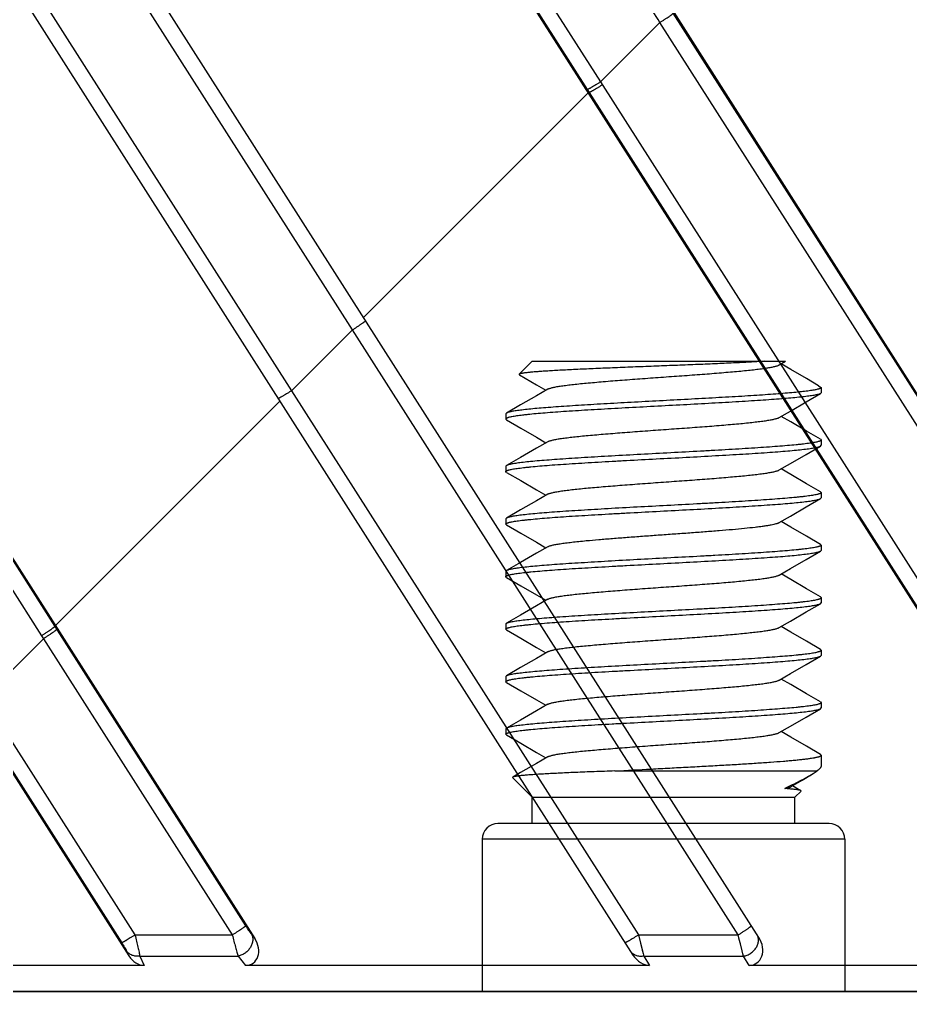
# Model space of a CAD drawing. Header units: millimetres. Extents: x 1409 to 26878, y 589 to 5187.
# Drawn here: x 15446.2 to 15463.16, y 3262.6 to 3281.11 of the extents above; entities that cross this region are included whole.
import ezdxf

# ---------------------------------------------------------------- set-up
doc = ezdxf.new("R2010")
doc.units = ezdxf.units.MM
doc.layers.add('02___PRT_ALL_AXES', color=7, linetype='Continuous')

# ---------------------------------------------------------------- blocks, each defined once
blk = doc.blocks.new('1111')
at = {"color": 7, "linetype": 'Continuous'}
for p, q in [((16053.781, 7063.634), (16053.535, 7063.387)), ((16053.781, 7063.634), (16058.604, 7063.634)), ((16058.485, 7063.564), (16058.604, 7063.634)), ((16058.701, 7063.478), (16058.518, 7063.584)), ((16059.001, 7063.303), (16058.701, 7063.478)), ((16053.538, 7063.377), (16053.866, 7063.187)), ((16059.233, 7063.169), (16059.001, 7063.303)), ((16054.077, 7063.103), (16053.861, 7062.978)), ((16053.866, 7063.187), (16054.044, 7063.084)), ((16059.233, 7063.169), (16059.281, 7063.134)), ((16053.861, 7062.978), (16053.561, 7062.803)), ((16058.996, 7062.861), (16059.268, 7063.019)), ((16059.281, 7063.034), (16059.268, 7063.019)), ((16053.561, 7062.803), (16053.294, 7062.648)), ((16058.485, 7062.564), (16058.696, 7062.687)), ((16058.696, 7062.687), (16058.996, 7062.861)), ((16053.294, 7062.648), (16053.281, 7062.634)), ((16053.281, 7062.634), (16053.281, 7062.534)), ((16053.294, 7062.519), (16053.281, 7062.534)), ((16053.294, 7062.519), (16053.566, 7062.361)), ((16058.701, 7062.478), (16058.518, 7062.584)), ((16053.566, 7062.361), (16053.866, 7062.187)), ((16059.001, 7062.303), (16058.701, 7062.478)), ((16053.866, 7062.187), (16054.044, 7062.084)), ((16059.268, 7062.148), (16059.001, 7062.303)), ((16059.268, 7062.148), (16059.281, 7062.134)), ((16059.281, 7062.134), (16059.281, 7062.034)), ((16053.861, 7061.978), (16053.561, 7061.803)), ((16054.077, 7062.103), (16053.861, 7061.978)), ((16058.996, 7061.861), (16059.268, 7062.019)), ((16059.268, 7062.019), (16059.281, 7062.034)), ((16053.561, 7061.803), (16053.294, 7061.648)), ((16058.696, 7061.687), (16058.996, 7061.861)), ((16053.294, 7061.648), (16053.281, 7061.634)), ((16053.281, 7061.634), (16053.281, 7061.534)), ((16058.485, 7061.564), (16058.696, 7061.687)), ((16058.701, 7061.478), (16058.518, 7061.584)), ((16053.294, 7061.519), (16053.281, 7061.534)), ((16053.294, 7061.519), (16053.566, 7061.361)), ((16059.001, 7061.303), (16058.701, 7061.478)), ((16053.566, 7061.361), (16053.866, 7061.187)), ((16059.268, 7061.148), (16059.001, 7061.303)), ((16054.077, 7061.103), (16053.861, 7060.978)), ((16053.866, 7061.187), (16054.044, 7061.084)), ((16058.996, 7060.861), (16059.268, 7061.019)), ((16059.268, 7061.148), (16059.281, 7061.134)), ((16059.268, 7061.019), (16059.281, 7061.034)), ((16059.281, 7061.134), (16059.281, 7061.034)), ((16053.861, 7060.978), (16053.561, 7060.803)), ((16058.696, 7060.687), (16058.996, 7060.861)), ((16053.294, 7060.648), (16053.281, 7060.634)), ((16053.561, 7060.803), (16053.294, 7060.648)), ((16058.485, 7060.564), (16058.696, 7060.687)), ((16053.281, 7060.634), (16053.281, 7060.534)), ((16053.294, 7060.519), (16053.281, 7060.534)), ((16053.294, 7060.519), (16053.566, 7060.361)), ((16058.701, 7060.478), (16058.518, 7060.584)), ((16059.001, 7060.303), (16058.701, 7060.478)), ((16053.566, 7060.361), (16053.866, 7060.187)), ((16059.268, 7060.148), (16059.001, 7060.303)), ((16054.077, 7060.103), (16053.861, 7059.978)), ((16053.866, 7060.187), (16054.044, 7060.084)), ((16059.268, 7060.148), (16059.281, 7060.134)), ((16059.281, 7060.134), (16059.281, 7060.034)), ((16053.861, 7059.978), (16053.561, 7059.803)), ((16058.996, 7059.861), (16059.268, 7060.019)), ((16059.268, 7060.019), (16059.281, 7060.034)), ((16053.561, 7059.803), (16053.294, 7059.648)), ((16058.696, 7059.687), (16058.996, 7059.861)), ((16053.294, 7059.648), (16053.281, 7059.634)), ((16053.281, 7059.634), (16053.281, 7059.534)), ((16053.294, 7059.519), (16053.281, 7059.534)), ((16058.485, 7059.564), (16058.696, 7059.687)), ((16058.701, 7059.478), (16058.518, 7059.584)), ((16053.294, 7059.519), (16053.566, 7059.361)), ((16053.566, 7059.361), (16053.866, 7059.187)), ((16059.001, 7059.303), (16058.701, 7059.478)), ((16053.866, 7059.187), (16054.044, 7059.084)), ((16059.268, 7059.148), (16059.001, 7059.303)), ((16054.077, 7059.103), (16053.861, 7058.978)), ((16058.996, 7058.861), (16059.268, 7059.019)), ((16059.268, 7059.148), (16059.281, 7059.134)), ((16059.268, 7059.019), (16059.281, 7059.034)), ((16059.281, 7059.134), (16059.281, 7059.034)), ((16053.561, 7058.803), (16053.294, 7058.648)), ((16053.861, 7058.978), (16053.561, 7058.803)), ((16058.696, 7058.687), (16058.996, 7058.861)), ((16053.281, 7058.634), (16053.294, 7058.648)), ((16053.281, 7058.634), (16053.281, 7058.534)), ((16058.485, 7058.564), (16058.696, 7058.687)), ((16053.294, 7058.519), (16053.281, 7058.534)), ((16053.294, 7058.519), (16053.566, 7058.361)), ((16058.701, 7058.478), (16058.518, 7058.584)), ((16059.001, 7058.303), (16058.701, 7058.478)), ((16053.566, 7058.361), (16053.866, 7058.187)), ((16059.268, 7058.148), (16059.001, 7058.303)), ((16054.077, 7058.103), (16053.861, 7057.978)), ((16053.866, 7058.187), (16054.044, 7058.084)), ((16059.268, 7058.148), (16059.281, 7058.134)), ((16059.281, 7058.134), (16059.281, 7058.034)), ((16053.861, 7057.978), (16053.561, 7057.803)), ((16058.996, 7057.861), (16059.268, 7058.019)), ((16059.268, 7058.019), (16059.281, 7058.034)), ((16053.561, 7057.803), (16053.294, 7057.648)), ((16058.485, 7057.564), (16058.696, 7057.687)), ((16058.696, 7057.687), (16058.996, 7057.861)), ((16053.281, 7057.634), (16053.294, 7057.648)), ((16053.281, 7057.634), (16053.281, 7057.534)), ((16053.294, 7057.519), (16053.281, 7057.534)), ((16053.294, 7057.519), (16053.566, 7057.361)), ((16058.701, 7057.478), (16058.518, 7057.584)), ((16053.566, 7057.361), (16053.866, 7057.187)), ((16059.001, 7057.303), (16058.701, 7057.478)), ((16053.866, 7057.187), (16054.044, 7057.084)), ((16059.268, 7057.148), (16059.001, 7057.303)), ((16059.268, 7057.148), (16059.281, 7057.134)), ((16059.281, 7057.134), (16059.281, 7057.034)), ((16053.861, 7056.978), (16053.561, 7056.803)), ((16054.077, 7057.103), (16053.861, 7056.978)), ((16058.996, 7056.861), (16059.268, 7057.019)), ((16059.268, 7057.019), (16059.281, 7057.034)), ((16053.561, 7056.803), (16053.294, 7056.648)), ((16058.696, 7056.687), (16058.996, 7056.861)), ((16053.294, 7056.648), (16053.281, 7056.634)), ((16053.281, 7056.634), (16053.281, 7056.534)), ((16058.485, 7056.564), (16058.696, 7056.687)), ((16058.701, 7056.478), (16058.518, 7056.584)), ((16053.294, 7056.519), (16053.281, 7056.534)), ((16053.294, 7056.519), (16053.566, 7056.361)), ((16059.001, 7056.303), (16058.701, 7056.478)), ((16053.566, 7056.361), (16053.866, 7056.187)), ((16059.268, 7056.148), (16059.001, 7056.303)), ((16054.077, 7056.103), (16053.861, 7055.978)), ((16053.866, 7056.187), (16054.044, 7056.084)), ((16059.281, 7056.134), (16059.268, 7056.148)), ((16053.861, 7055.978), (16053.561, 7055.803)), ((16055.354, 7055.834), (16059.207, 7055.834)), ((16059.129, 7055.786), (16059.207, 7055.834)), ((16053.411, 7055.716), (16053.408, 7055.707)), ((16053.408, 7055.707), (16053.781, 7055.334)), ((16053.561, 7055.803), (16053.411, 7055.716)), ((16058.712, 7055.535), (16058.919, 7055.66)), ((16058.919, 7055.66), (16059.129, 7055.786)), ((16058.801, 7055.514), (16058.738, 7055.551)), ((16058.895, 7055.46), (16058.801, 7055.514)), ((16053.781, 7055.334), (16058.781, 7055.334)), ((16058.898, 7055.451), (16058.781, 7055.334)), ((16058.898, 7055.451), (16058.895, 7055.46)), ((16059.431, 7054.834), (16053.131, 7054.834)), ((16059.731, 7054.534), (16052.831, 7054.534)), ((16002.781, 7051.634), (16602.781, 7051.634)), ((16003.885, 6815.332), (16067.713, 6715.143)), ((16003.365, 6812.053), (16065.315, 6714.812)), ((16058.097, 6715.161), (16043.931, 6737.397)), ((16050.36, 6726.732), (16043.792, 6737.04)), ((16042.942, 6735.397), (16049.202, 6725.573)), ((16042.769, 6735.127), (16055.7, 6714.828)), ((16053.075, 6734.604), (16055.082, 6731.454)), ((16052.825, 6734.456), (16054.831, 6731.307)), ((16033.859, 6734.038), (16046.107, 6714.812)), ((16036.859, 6732.814), (16044.445, 6720.908)), ((16037.27, 6732.743), (16044.698, 6721.083)), ((16037.306, 6732.721), (16048.505, 6715.143)), ((16056.178, 6732.642), (16056.074, 6732.806)), ((16067.536, 6715.385), (16056.467, 6732.76)), ((16055.082, 6731.454), (16056.214, 6732.585)), ((16056.214, 6732.585), (16056.178, 6732.642)), ((16067.283, 6715.211), (16056.214, 6732.585)), ((16055.082, 6731.454), (16065.43, 6715.211)), ((16050.574, 6726.97), (16054.847, 6731.243)), ((16054.831, 6731.307), (16054.867, 6731.251)), ((16054.847, 6731.243), (16054.867, 6731.251)), ((16054.867, 6731.251), (16065.179, 6715.064)), ((16049.202, 6725.573), (16050.36, 6726.732)), ((16057.7, 6715.211), (16050.36, 6726.732)), ((16049.202, 6725.573), (16055.803, 6715.211)), ((16044.707, 6721.104), (16048.98, 6725.377)), ((16044.707, 6721.104), (16044.698, 6721.083)), ((16044.698, 6721.083), (16048.327, 6715.385)), ((16043.349, 6719.72), (16044.481, 6720.852)), ((16044.445, 6720.908), (16044.481, 6720.852)), ((16044.481, 6720.852), (16048.075, 6715.211)), ((16043.349, 6719.72), (16046.222, 6715.211)), ((16043.133, 6719.518), (16045.971, 6715.064)), ((16046.222, 6715.211), (16048.075, 6715.211)), ((16048.439, 6715.224), (16048.505, 6715.143)), ((16055.803, 6715.211), (16055.906, 6714.808)), ((16055.803, 6715.211), (16057.7, 6715.211)), ((16055.803, 6715.211), (16055.824, 6715.13)), ((16055.824, 6715.13), (16055.842, 6715.056)), ((16057.803, 6714.808), (16057.7, 6715.211)), ((16057.722, 6715.124), (16057.7, 6715.211)), ((16057.743, 6715.043), (16057.722, 6715.124)), ((16055.842, 6715.056), (16055.877, 6714.92)), ((16055.877, 6714.92), (16055.893, 6714.859)), ((16057.777, 6714.909), (16057.743, 6715.043)), ((16046.064, 6714.903), (16046.107, 6714.812)), ((16046.315, 6714.808), (16046.398, 6714.633)), ((16046.315, 6714.808), (16048.187, 6714.808)), ((16048.187, 6714.808), (16048.327, 6714.633)), ((16055.893, 6714.859), (16055.906, 6714.808)), ((16055.906, 6714.808), (16056.017, 6714.633)), ((16055.906, 6714.808), (16057.803, 6714.808)), ((16057.791, 6714.855), (16057.777, 6714.909)), ((16057.803, 6714.808), (16057.791, 6714.855)), ((16057.914, 6714.633), (16057.803, 6714.808)), ((16046.398, 6714.633), (16038.706, 6714.633)), ((16056.017, 6714.633), (16048.327, 6714.633)), ((16065.606, 6714.633), (16057.914, 6714.633)), ((16602.781, 6714.134), (16002.781, 6714.134))]:
    blk.add_line(p, q, dxfattribs=at)
for centre, start, end in [((16053.131, 7054.534), 90, 180), ((16059.431, 7054.534), 0, 90)]:
    blk.add_arc(centre, 0.3, start, end, dxfattribs=at)
for centre, major_axis, ratio, start_param, end_param in [((16048.243, 6714.995), (-0.234, 0.314), 0.765335, -3.660421, -1.66705), ((16057.847, 6714.995), (-0.194, 0.328), 0.787311, -3.577963, -1.529569), ((16046.348, 6714.995), (-0.149, 0.341), 0.805684, -4.52125, -3.480622), ((16055.95, 6714.995), (-0.194, 0.328), 0.787311, -4.671161, -3.577963)]:
    blk.add_ellipse(centre, major_axis=major_axis, ratio=ratio, start_param=start_param, end_param=end_param, dxfattribs=at)
for points, knots in [([(16058.194, 7063.634), (16058.104, 7063.628), (16057.91, 7063.616), (16057.599, 7063.601), (16057.254, 7063.585), (16056.882, 7063.569), (16056.493, 7063.554), (16056.096, 7063.539), (16055.701, 7063.523), (16055.318, 7063.508), (16054.954, 7063.493), (16054.668, 7063.48), (16054.455, 7063.47), (16054.31, 7063.462), (16054.175, 7063.455), (16054.052, 7063.447), (16053.94, 7063.44), (16053.842, 7063.432), (16053.757, 7063.425), (16053.694, 7063.419), (16053.651, 7063.413), (16053.623, 7063.41), (16053.6, 7063.406), (16053.58, 7063.402), (16053.563, 7063.399), (16053.55, 7063.395), (16053.542, 7063.392), (16053.537, 7063.389), (16053.535, 7063.388), (16053.535, 7063.387)], [0, 0, 0, 0, 0.057846, 0.125026, 0.199753, 0.280166, 0.364257, 0.449971, 0.535255, 0.618101, 0.696591, 0.768944, 0.80231, 0.833552, 0.8625, 0.889005, 0.912921, 0.934127, 0.952519, 0.968003, 0.974633, 0.980513, 0.985639, 0.990006, 0.993612, 0.996464, 0.998577, 0.99937, 1, 1, 1, 1]), ([(16054.077, 7063.103), (16054.082, 7063.106), (16054.093, 7063.111), (16054.112, 7063.118), (16054.136, 7063.125), (16054.164, 7063.133), (16054.196, 7063.14), (16054.248, 7063.15), (16054.322, 7063.162), (16054.423, 7063.176), (16054.54, 7063.191), (16054.671, 7063.205), (16054.815, 7063.219), (16054.971, 7063.233), (16055.199, 7063.253), (16055.503, 7063.277), (16055.886, 7063.305), (16056.281, 7063.334), (16056.676, 7063.362), (16057.059, 7063.39), (16057.363, 7063.414), (16057.591, 7063.434), (16057.747, 7063.448), (16057.891, 7063.463), (16058.022, 7063.477), (16058.139, 7063.491), (16058.24, 7063.505), (16058.315, 7063.518), (16058.366, 7063.528), (16058.398, 7063.535), (16058.426, 7063.542), (16058.45, 7063.549), (16058.469, 7063.556), (16058.48, 7063.561), (16058.485, 7063.564)], [0, 0, 0, 0, 0.003671, 0.008271, 0.013817, 0.020315, 0.02776, 0.036147, 0.055694, 0.078812, 0.105335, 0.135051, 0.167724, 0.203096, 0.240876, 0.322432, 0.409751, 0.499999, 0.590248, 0.677567, 0.759123, 0.796903, 0.832274, 0.864949, 0.894663, 0.921187, 0.944306, 0.963851, 0.97224, 0.979685, 0.986181, 0.991726, 0.996326, 1, 1, 1, 1]), ([(16053.535, 7063.387), (16053.534, 7063.387), (16053.534, 7063.386), (16053.533, 7063.385), (16053.533, 7063.383), (16053.533, 7063.382), (16053.534, 7063.381), (16053.535, 7063.379), (16053.537, 7063.378), (16053.538, 7063.377)], [0, 0, 0, 0, 0.126281, 0.234428, 0.332529, 0.431198, 0.540894, 0.66942, 1, 1, 1, 1]), ([(16059.25, 7063.111), (16059.243, 7063.108), (16059.226, 7063.103), (16059.198, 7063.096), (16059.163, 7063.089), (16059.123, 7063.082), (16059.076, 7063.074), (16059.003, 7063.064), (16058.898, 7063.052), (16058.755, 7063.038), (16058.592, 7063.023), (16058.411, 7063.009), (16058.211, 7062.995), (16057.996, 7062.98), (16057.682, 7062.961), (16057.264, 7062.937), (16056.742, 7062.908), (16056.205, 7062.88), (16055.67, 7062.851), (16055.234, 7062.827), (16054.9, 7062.808), (16054.665, 7062.793), (16054.443, 7062.779), (16054.237, 7062.765), (16054.047, 7062.75), (16053.875, 7062.736), (16053.724, 7062.722), (16053.594, 7062.707), (16053.499, 7062.695), (16053.434, 7062.685), (16053.394, 7062.678), (16053.36, 7062.671), (16053.333, 7062.664), (16053.313, 7062.657), (16053.301, 7062.652), (16053.296, 7062.65), (16053.294, 7062.648)], [0, 0, 0, 0, 0.003944, 0.008867, 0.014771, 0.02165, 0.029496, 0.038298, 0.0587, 0.082695, 0.1101, 0.140686, 0.174211, 0.210397, 0.24895, 0.33187, 0.420255, 0.511204, 0.60173, 0.688864, 0.730256, 0.769744, 0.807001, 0.841723, 0.873624, 0.902447, 0.927956, 0.949948, 0.968252, 0.975975, 0.982732, 0.988512, 0.99331, 0.997131, 0.998682, 1, 1, 1, 1]), ([(16059.281, 7063.134), (16059.281, 7063.133), (16059.281, 7063.131), (16059.279, 7063.128), (16059.277, 7063.125), (16059.272, 7063.121), (16059.263, 7063.116), (16059.255, 7063.113), (16059.25, 7063.111)], [0, 0, 0, 0, 0.072323, 0.15229, 0.245629, 0.355976, 0.635328, 1, 1, 1, 1]), ([(16059.24, 7063.007), (16059.232, 7063.005), (16059.212, 7062.999), (16059.18, 7062.992), (16059.141, 7062.985), (16059.096, 7062.977), (16059.045, 7062.97), (16058.965, 7062.96), (16058.851, 7062.947), (16058.698, 7062.932), (16058.524, 7062.918), (16058.33, 7062.903), (16058.119, 7062.888), (16057.892, 7062.874), (16057.563, 7062.854), (16057.128, 7062.829), (16056.587, 7062.8), (16056.037, 7062.771), (16055.579, 7062.746), (16055.223, 7062.726), (16054.967, 7062.712), (16054.724, 7062.697), (16054.493, 7062.682), (16054.278, 7062.668), (16054.08, 7062.653), (16053.902, 7062.638), (16053.765, 7062.626), (16053.667, 7062.615), (16053.602, 7062.608), (16053.542, 7062.601), (16053.488, 7062.593), (16053.441, 7062.586), (16053.399, 7062.579), (16053.364, 7062.571), (16053.338, 7062.565), (16053.321, 7062.56), (16053.311, 7062.556), (16053.302, 7062.552), (16053.294, 7062.549), (16053.289, 7062.545), (16053.284, 7062.541), (16053.282, 7062.538), (16053.281, 7062.535), (16053.281, 7062.534)], [0, 0, 0, 0, 0.004534, 0.010093, 0.016677, 0.024277, 0.032884, 0.042481, 0.064561, 0.090344, 0.11961, 0.152113, 0.187573, 0.225687, 0.266129, 0.352584, 0.443965, 0.537128, 0.628869, 0.673215, 0.71603, 0.756949, 0.795616, 0.831702, 0.864895, 0.894913, 0.9215, 0.933435, 0.944432, 0.954468, 0.963522, 0.971576, 0.97862, 0.984642, 0.989637, 0.99175, 0.993608, 0.995217, 0.996581, 0.997712, 0.998629, 0.999368, 1, 1, 1, 1]), ([(16059.268, 7063.019), (16059.265, 7063.017), (16059.255, 7063.013), (16059.246, 7063.009), (16059.24, 7063.007)], [0, 0, 0, 0, 0.439393, 1, 1, 1, 1]), ([(16054.077, 7062.103), (16054.082, 7062.106), (16054.093, 7062.111), (16054.112, 7062.118), (16054.136, 7062.125), (16054.164, 7062.133), (16054.196, 7062.14), (16054.248, 7062.15), (16054.322, 7062.162), (16054.423, 7062.176), (16054.54, 7062.191), (16054.671, 7062.205), (16054.815, 7062.219), (16054.971, 7062.233), (16055.199, 7062.253), (16055.503, 7062.277), (16055.886, 7062.305), (16056.281, 7062.334), (16056.676, 7062.362), (16057.059, 7062.39), (16057.363, 7062.414), (16057.591, 7062.434), (16057.747, 7062.448), (16057.891, 7062.463), (16058.022, 7062.477), (16058.139, 7062.491), (16058.24, 7062.505), (16058.315, 7062.518), (16058.366, 7062.528), (16058.398, 7062.535), (16058.426, 7062.542), (16058.45, 7062.549), (16058.469, 7062.556), (16058.48, 7062.561), (16058.485, 7062.564)], [0, 0, 0, 0, 0.003674, 0.008272, 0.013816, 0.020313, 0.027761, 0.03615, 0.055693, 0.078813, 0.105336, 0.13505, 0.167727, 0.203096, 0.240878, 0.322433, 0.409752, 0.500001, 0.590249, 0.677568, 0.759124, 0.796905, 0.832277, 0.864949, 0.894667, 0.921188, 0.944308, 0.963854, 0.97224, 0.979686, 0.986185, 0.991732, 0.99633, 1, 1, 1, 1]), ([(16059.281, 7062.134), (16059.281, 7062.132), (16059.28, 7062.13), (16059.278, 7062.126), (16059.273, 7062.122), (16059.267, 7062.118), (16059.259, 7062.114), (16059.25, 7062.111), (16059.239, 7062.107), (16059.221, 7062.102), (16059.194, 7062.095), (16059.157, 7062.088), (16059.114, 7062.08), (16059.064, 7062.073), (16059.007, 7062.065), (16058.945, 7062.057), (16058.876, 7062.05), (16058.773, 7062.039), (16058.631, 7062.027), (16058.444, 7062.012), (16058.237, 7061.997), (16058.013, 7061.981), (16057.773, 7061.966), (16057.52, 7061.951), (16057.255, 7061.936), (16056.887, 7061.916), (16056.417, 7061.891), (16055.853, 7061.861), (16055.39, 7061.836), (16055.032, 7061.815), (16054.779, 7061.8), (16054.54, 7061.785), (16054.316, 7061.77), (16054.111, 7061.755), (16053.925, 7061.74), (16053.76, 7061.725), (16053.637, 7061.712), (16053.55, 7061.702), (16053.494, 7061.694), (16053.445, 7061.687), (16053.402, 7061.679), (16053.365, 7061.672), (16053.335, 7061.664), (16053.315, 7061.658), (16053.301, 7061.652), (16053.296, 7061.65), (16053.294, 7061.648)], [0, 0, 0, 0, 0.000645, 0.001404, 0.002351, 0.003524, 0.004942, 0.006617, 0.008553, 0.010755, 0.015963, 0.022244, 0.029591, 0.037991, 0.047433, 0.057897, 0.069357, 0.081791, 0.109473, 0.140693, 0.175175, 0.212608, 0.252656, 0.294956, 0.339126, 0.384767, 0.478801, 0.573661, 0.66592, 0.710026, 0.752247, 0.792201, 0.829527, 0.863891, 0.894981, 0.922522, 0.946268, 0.956654, 0.966017, 0.974338, 0.981603, 0.987803, 0.992929, 0.996986, 0.99862, 1, 1, 1, 1]), ([(16053.281, 7061.534), (16053.281, 7061.535), (16053.282, 7061.538), (16053.285, 7061.542), (16053.289, 7061.545), (16053.295, 7061.549), (16053.303, 7061.553), (16053.312, 7061.557), (16053.323, 7061.56), (16053.341, 7061.566), (16053.368, 7061.572), (16053.405, 7061.58), (16053.448, 7061.587), (16053.498, 7061.595), (16053.555, 7061.602), (16053.617, 7061.61), (16053.686, 7061.617), (16053.789, 7061.628), (16053.931, 7061.641), (16054.118, 7061.656), (16054.325, 7061.671), (16054.549, 7061.686), (16054.789, 7061.701), (16055.042, 7061.716), (16055.307, 7061.731), (16055.675, 7061.751), (16056.145, 7061.776), (16056.709, 7061.806), (16057.172, 7061.831), (16057.53, 7061.852), (16057.783, 7061.867), (16058.022, 7061.882), (16058.246, 7061.897), (16058.451, 7061.912), (16058.637, 7061.927), (16058.802, 7061.942), (16058.925, 7061.955), (16059.012, 7061.966), (16059.068, 7061.973), (16059.117, 7061.981), (16059.16, 7061.988), (16059.197, 7061.996), (16059.227, 7062.003), (16059.247, 7062.01), (16059.261, 7062.015), (16059.266, 7062.018), (16059.268, 7062.019)], [0, 0, 0, 0, 0.000645, 0.001404, 0.002351, 0.003524, 0.004942, 0.006617, 0.008553, 0.010755, 0.015963, 0.022244, 0.029591, 0.037991, 0.047433, 0.057897, 0.069357, 0.081791, 0.109473, 0.140693, 0.175175, 0.212608, 0.252656, 0.294956, 0.339126, 0.384767, 0.478801, 0.573661, 0.66592, 0.710026, 0.752246, 0.792201, 0.829527, 0.863891, 0.894981, 0.922522, 0.946268, 0.956654, 0.966017, 0.974338, 0.981603, 0.987803, 0.992929, 0.996986, 0.99862, 1, 1, 1, 1]), ([(16054.077, 7061.103), (16054.082, 7061.106), (16054.093, 7061.111), (16054.112, 7061.118), (16054.136, 7061.125), (16054.164, 7061.133), (16054.196, 7061.14), (16054.248, 7061.15), (16054.322, 7061.162), (16054.423, 7061.176), (16054.54, 7061.191), (16054.671, 7061.205), (16054.815, 7061.219), (16054.971, 7061.233), (16055.199, 7061.253), (16055.503, 7061.277), (16055.886, 7061.305), (16056.281, 7061.334), (16056.676, 7061.362), (16057.059, 7061.39), (16057.363, 7061.414), (16057.591, 7061.434), (16057.747, 7061.448), (16057.891, 7061.463), (16058.022, 7061.477), (16058.139, 7061.491), (16058.24, 7061.505), (16058.315, 7061.518), (16058.366, 7061.528), (16058.398, 7061.535), (16058.426, 7061.542), (16058.45, 7061.549), (16058.469, 7061.556), (16058.48, 7061.561), (16058.485, 7061.564)], [0, 0, 0, 0, 0.003671, 0.008268, 0.013814, 0.020313, 0.02776, 0.036147, 0.055691, 0.078813, 0.105332, 0.13505, 0.167724, 0.203094, 0.240877, 0.322432, 0.40975, 0.499999, 0.590249, 0.677567, 0.759122, 0.796905, 0.832274, 0.86495, 0.894665, 0.921187, 0.944309, 0.963851, 0.97224, 0.979688, 0.986186, 0.991729, 0.996327, 1, 1, 1, 1]), ([(16053.281, 7060.534), (16053.281, 7060.535), (16053.282, 7060.538), (16053.285, 7060.542), (16053.289, 7060.545), (16053.295, 7060.549), (16053.303, 7060.553), (16053.312, 7060.557), (16053.323, 7060.56), (16053.341, 7060.566), (16053.368, 7060.572), (16053.405, 7060.58), (16053.448, 7060.587), (16053.498, 7060.595), (16053.555, 7060.602), (16053.617, 7060.61), (16053.686, 7060.617), (16053.789, 7060.628), (16053.931, 7060.641), (16054.118, 7060.656), (16054.325, 7060.671), (16054.549, 7060.686), (16054.789, 7060.701), (16055.042, 7060.716), (16055.307, 7060.731), (16055.675, 7060.751), (16056.145, 7060.776), (16056.709, 7060.806), (16057.172, 7060.831), (16057.53, 7060.852), (16057.783, 7060.867), (16058.022, 7060.882), (16058.246, 7060.897), (16058.451, 7060.912), (16058.637, 7060.927), (16058.802, 7060.942), (16058.925, 7060.955), (16059.012, 7060.966), (16059.068, 7060.973), (16059.117, 7060.981), (16059.16, 7060.988), (16059.197, 7060.996), (16059.227, 7061.003), (16059.247, 7061.01), (16059.261, 7061.015), (16059.266, 7061.018), (16059.268, 7061.019)], [0, 0, 0, 0, 0.000645, 0.001404, 0.002351, 0.003524, 0.004942, 0.006617, 0.008553, 0.010755, 0.015963, 0.022244, 0.029591, 0.037991, 0.047433, 0.057897, 0.069357, 0.081791, 0.109473, 0.140693, 0.175175, 0.212608, 0.252656, 0.294956, 0.339126, 0.384767, 0.478801, 0.573661, 0.66592, 0.710026, 0.752246, 0.792201, 0.829527, 0.863891, 0.894981, 0.922522, 0.946268, 0.956654, 0.966017, 0.974338, 0.981603, 0.987803, 0.992929, 0.996986, 0.99862, 1, 1, 1, 1]), ([(16059.281, 7061.134), (16059.281, 7061.132), (16059.28, 7061.13), (16059.278, 7061.126), (16059.273, 7061.122), (16059.267, 7061.118), (16059.259, 7061.114), (16059.25, 7061.111), (16059.239, 7061.107), (16059.221, 7061.102), (16059.194, 7061.095), (16059.157, 7061.088), (16059.114, 7061.08), (16059.064, 7061.073), (16059.007, 7061.065), (16058.945, 7061.057), (16058.876, 7061.05), (16058.773, 7061.039), (16058.631, 7061.027), (16058.444, 7061.012), (16058.237, 7060.997), (16058.013, 7060.981), (16057.773, 7060.966), (16057.52, 7060.951), (16057.255, 7060.936), (16056.887, 7060.916), (16056.417, 7060.891), (16055.853, 7060.861), (16055.39, 7060.836), (16055.032, 7060.815), (16054.779, 7060.8), (16054.54, 7060.785), (16054.316, 7060.77), (16054.111, 7060.755), (16053.925, 7060.74), (16053.76, 7060.725), (16053.637, 7060.712), (16053.55, 7060.702), (16053.494, 7060.694), (16053.445, 7060.687), (16053.402, 7060.679), (16053.365, 7060.672), (16053.335, 7060.664), (16053.315, 7060.658), (16053.301, 7060.652), (16053.296, 7060.65), (16053.294, 7060.648)], [0, 0, 0, 0, 0.000645, 0.001404, 0.002351, 0.003524, 0.004942, 0.006617, 0.008553, 0.010755, 0.015963, 0.022244, 0.029591, 0.037991, 0.047433, 0.057897, 0.069357, 0.081791, 0.109473, 0.140693, 0.175175, 0.212608, 0.252656, 0.294956, 0.339126, 0.384767, 0.478801, 0.573661, 0.66592, 0.710026, 0.752247, 0.792201, 0.829527, 0.863891, 0.894981, 0.922522, 0.946268, 0.956654, 0.966017, 0.974338, 0.981603, 0.987803, 0.992929, 0.996986, 0.99862, 1, 1, 1, 1]), ([(16054.077, 7060.103), (16054.082, 7060.106), (16054.093, 7060.111), (16054.112, 7060.118), (16054.136, 7060.125), (16054.164, 7060.133), (16054.196, 7060.14), (16054.248, 7060.15), (16054.322, 7060.162), (16054.423, 7060.176), (16054.54, 7060.191), (16054.671, 7060.205), (16054.842, 7060.222), (16055.057, 7060.241), (16055.316, 7060.262), (16055.594, 7060.284), (16055.884, 7060.305), (16056.181, 7060.327), (16056.48, 7060.348), (16056.776, 7060.369), (16057.062, 7060.391), (16057.334, 7060.412), (16057.587, 7060.433), (16057.816, 7060.455), (16057.989, 7060.473), (16058.113, 7060.488), (16058.193, 7060.499), (16058.265, 7060.509), (16058.328, 7060.52), (16058.381, 7060.531), (16058.419, 7060.54), (16058.445, 7060.547), (16058.46, 7060.553), (16058.474, 7060.558), (16058.481, 7060.562), (16058.485, 7060.564)], [0, 0, 0, 0, 0.003672, 0.008272, 0.013818, 0.020315, 0.02776, 0.036148, 0.055695, 0.078812, 0.105336, 0.135051, 0.167725, 0.221704, 0.280764, 0.343829, 0.409751, 0.477322, 0.545308, 0.612465, 0.677566, 0.739422, 0.796902, 0.848965, 0.894663, 0.914867, 0.933182, 0.949532, 0.963851, 0.97608, 0.98618, 0.990429, 0.994144, 0.997331, 1, 1, 1, 1]), ([(16059.281, 7060.134), (16059.281, 7060.132), (16059.28, 7060.13), (16059.278, 7060.126), (16059.273, 7060.122), (16059.267, 7060.118), (16059.259, 7060.114), (16059.25, 7060.111), (16059.239, 7060.107), (16059.221, 7060.102), (16059.194, 7060.095), (16059.157, 7060.088), (16059.114, 7060.08), (16059.064, 7060.073), (16059.007, 7060.065), (16058.945, 7060.057), (16058.876, 7060.05), (16058.773, 7060.039), (16058.631, 7060.027), (16058.444, 7060.012), (16058.237, 7059.997), (16058.013, 7059.981), (16057.773, 7059.966), (16057.52, 7059.951), (16057.255, 7059.936), (16056.887, 7059.916), (16056.417, 7059.891), (16055.853, 7059.861), (16055.39, 7059.836), (16055.032, 7059.815), (16054.779, 7059.8), (16054.54, 7059.785), (16054.316, 7059.77), (16054.111, 7059.755), (16053.925, 7059.74), (16053.76, 7059.725), (16053.637, 7059.712), (16053.55, 7059.702), (16053.494, 7059.694), (16053.445, 7059.687), (16053.402, 7059.679), (16053.365, 7059.672), (16053.335, 7059.664), (16053.315, 7059.658), (16053.301, 7059.652), (16053.296, 7059.65), (16053.294, 7059.648)], [0, 0, 0, 0, 0.000645, 0.001404, 0.002351, 0.003524, 0.004942, 0.006617, 0.008553, 0.010755, 0.015963, 0.022244, 0.029591, 0.037991, 0.047433, 0.057897, 0.069357, 0.081791, 0.109473, 0.140693, 0.175175, 0.212608, 0.252656, 0.294956, 0.339126, 0.384767, 0.478801, 0.573661, 0.66592, 0.710026, 0.752247, 0.792201, 0.829527, 0.863891, 0.894981, 0.922522, 0.946268, 0.956654, 0.966017, 0.974338, 0.981603, 0.987803, 0.992929, 0.996986, 0.99862, 1, 1, 1, 1]), ([(16053.281, 7059.534), (16053.281, 7059.535), (16053.282, 7059.538), (16053.285, 7059.542), (16053.289, 7059.545), (16053.295, 7059.549), (16053.303, 7059.553), (16053.312, 7059.557), (16053.323, 7059.56), (16053.341, 7059.566), (16053.368, 7059.572), (16053.405, 7059.58), (16053.448, 7059.587), (16053.498, 7059.595), (16053.555, 7059.602), (16053.617, 7059.61), (16053.686, 7059.617), (16053.789, 7059.628), (16053.931, 7059.641), (16054.118, 7059.656), (16054.325, 7059.671), (16054.549, 7059.686), (16054.789, 7059.701), (16055.042, 7059.716), (16055.307, 7059.731), (16055.675, 7059.751), (16056.145, 7059.776), (16056.709, 7059.806), (16057.172, 7059.831), (16057.53, 7059.852), (16057.783, 7059.867), (16058.022, 7059.882), (16058.246, 7059.897), (16058.451, 7059.912), (16058.637, 7059.927), (16058.802, 7059.942), (16058.925, 7059.955), (16059.012, 7059.966), (16059.068, 7059.973), (16059.117, 7059.981), (16059.16, 7059.988), (16059.197, 7059.996), (16059.227, 7060.003), (16059.247, 7060.01), (16059.261, 7060.015), (16059.266, 7060.018), (16059.268, 7060.019)], [0, 0, 0, 0, 0.000645, 0.001404, 0.002351, 0.003524, 0.004942, 0.006617, 0.008553, 0.010755, 0.015963, 0.022244, 0.029591, 0.037991, 0.047433, 0.057897, 0.069357, 0.081791, 0.109473, 0.140693, 0.175175, 0.212608, 0.252656, 0.294956, 0.339126, 0.384767, 0.478801, 0.573661, 0.66592, 0.710026, 0.752246, 0.792201, 0.829527, 0.863891, 0.894981, 0.922522, 0.946268, 0.956654, 0.966017, 0.974338, 0.981603, 0.987803, 0.992929, 0.996986, 0.99862, 1, 1, 1, 1]), ([(16054.077, 7059.103), (16054.082, 7059.106), (16054.093, 7059.111), (16054.112, 7059.118), (16054.136, 7059.125), (16054.164, 7059.133), (16054.196, 7059.14), (16054.248, 7059.15), (16054.322, 7059.162), (16054.423, 7059.176), (16054.54, 7059.191), (16054.671, 7059.205), (16054.815, 7059.219), (16054.971, 7059.233), (16055.199, 7059.253), (16055.503, 7059.277), (16055.886, 7059.305), (16056.281, 7059.334), (16056.676, 7059.362), (16057.059, 7059.39), (16057.363, 7059.414), (16057.591, 7059.434), (16057.747, 7059.448), (16057.891, 7059.463), (16058.022, 7059.477), (16058.139, 7059.491), (16058.24, 7059.505), (16058.315, 7059.518), (16058.366, 7059.528), (16058.398, 7059.535), (16058.426, 7059.542), (16058.45, 7059.549), (16058.469, 7059.556), (16058.48, 7059.561), (16058.485, 7059.564)], [0, 0, 0, 0, 0.003673, 0.008271, 0.013814, 0.020312, 0.027761, 0.036149, 0.055691, 0.078813, 0.105334, 0.13505, 0.167726, 0.203094, 0.240878, 0.322432, 0.409751, 0.500001, 0.590249, 0.677568, 0.759123, 0.796906, 0.832276, 0.86495, 0.894668, 0.921187, 0.944309, 0.963853, 0.97224, 0.979687, 0.986186, 0.991732, 0.996329, 1, 1, 1, 1]), ([(16053.281, 7058.534), (16053.281, 7058.535), (16053.282, 7058.538), (16053.285, 7058.542), (16053.289, 7058.545), (16053.295, 7058.549), (16053.303, 7058.553), (16053.312, 7058.557), (16053.323, 7058.56), (16053.341, 7058.566), (16053.368, 7058.572), (16053.405, 7058.58), (16053.448, 7058.587), (16053.498, 7058.595), (16053.555, 7058.602), (16053.617, 7058.61), (16053.686, 7058.617), (16053.789, 7058.628), (16053.931, 7058.641), (16054.118, 7058.656), (16054.325, 7058.671), (16054.549, 7058.686), (16054.789, 7058.701), (16055.042, 7058.716), (16055.307, 7058.731), (16055.675, 7058.751), (16056.145, 7058.776), (16056.709, 7058.806), (16057.172, 7058.831), (16057.53, 7058.852), (16057.783, 7058.867), (16058.022, 7058.882), (16058.246, 7058.897), (16058.451, 7058.912), (16058.637, 7058.927), (16058.802, 7058.942), (16058.925, 7058.955), (16059.012, 7058.966), (16059.068, 7058.973), (16059.117, 7058.981), (16059.16, 7058.988), (16059.197, 7058.996), (16059.227, 7059.003), (16059.247, 7059.01), (16059.261, 7059.015), (16059.266, 7059.018), (16059.268, 7059.019)], [0, 0, 0, 0, 0.000645, 0.001404, 0.002351, 0.003524, 0.004942, 0.006617, 0.008553, 0.010755, 0.015963, 0.022244, 0.029591, 0.037991, 0.047433, 0.057897, 0.069357, 0.081791, 0.109473, 0.140693, 0.175175, 0.212608, 0.252656, 0.294956, 0.339126, 0.384767, 0.478801, 0.573661, 0.66592, 0.710026, 0.752246, 0.792201, 0.829527, 0.863891, 0.894981, 0.922522, 0.946268, 0.956654, 0.966017, 0.974338, 0.981603, 0.987803, 0.992929, 0.996986, 0.99862, 1, 1, 1, 1]), ([(16053.294, 7058.648), (16053.296, 7058.65), (16053.301, 7058.652), (16053.315, 7058.658), (16053.335, 7058.664), (16053.365, 7058.672), (16053.402, 7058.679), (16053.445, 7058.687), (16053.494, 7058.694), (16053.55, 7058.702), (16053.637, 7058.712), (16053.76, 7058.725), (16053.925, 7058.74), (16054.111, 7058.755), (16054.316, 7058.77), (16054.54, 7058.785), (16054.779, 7058.8), (16055.032, 7058.815), (16055.39, 7058.836), (16055.853, 7058.861), (16056.417, 7058.891), (16056.887, 7058.916), (16057.255, 7058.936), (16057.52, 7058.951), (16057.773, 7058.966), (16058.013, 7058.981), (16058.237, 7058.997), (16058.444, 7059.012), (16058.631, 7059.027), (16058.773, 7059.039), (16058.876, 7059.05), (16058.945, 7059.057), (16059.007, 7059.065), (16059.064, 7059.073), (16059.114, 7059.08), (16059.157, 7059.088), (16059.194, 7059.095), (16059.221, 7059.102), (16059.239, 7059.107), (16059.25, 7059.111), (16059.259, 7059.114), (16059.267, 7059.118), (16059.273, 7059.122), (16059.278, 7059.126), (16059.28, 7059.13), (16059.281, 7059.132), (16059.281, 7059.134)], [0, 0, 0, 0, 0.00138, 0.003014, 0.007071, 0.012197, 0.018397, 0.025662, 0.033983, 0.043346, 0.053732, 0.077478, 0.105019, 0.136109, 0.170473, 0.207799, 0.247753, 0.289974, 0.33408, 0.426339, 0.521199, 0.615233, 0.660874, 0.705044, 0.747344, 0.787392, 0.824825, 0.859307, 0.890527, 0.918209, 0.930643, 0.942103, 0.952567, 0.962009, 0.970409, 0.977756, 0.984037, 0.989245, 0.991447, 0.993383, 0.995058, 0.996476, 0.997649, 0.998596, 0.999355, 1, 1, 1, 1]), ([(16054.077, 7058.103), (16054.082, 7058.106), (16054.093, 7058.111), (16054.112, 7058.118), (16054.136, 7058.125), (16054.164, 7058.133), (16054.196, 7058.14), (16054.248, 7058.15), (16054.322, 7058.162), (16054.423, 7058.176), (16054.54, 7058.191), (16054.671, 7058.205), (16054.815, 7058.219), (16054.971, 7058.233), (16055.199, 7058.253), (16055.503, 7058.277), (16055.886, 7058.305), (16056.281, 7058.334), (16056.676, 7058.362), (16057.059, 7058.39), (16057.363, 7058.414), (16057.591, 7058.434), (16057.747, 7058.448), (16057.891, 7058.463), (16058.022, 7058.477), (16058.139, 7058.491), (16058.24, 7058.505), (16058.315, 7058.518), (16058.366, 7058.528), (16058.398, 7058.535), (16058.426, 7058.542), (16058.45, 7058.549), (16058.469, 7058.556), (16058.48, 7058.561), (16058.485, 7058.564)], [0, 0, 0, 0, 0.00367, 0.008269, 0.013816, 0.020314, 0.02776, 0.036146, 0.055692, 0.078812, 0.105333, 0.135051, 0.167723, 0.203095, 0.240876, 0.322432, 0.40975, 0.499999, 0.590248, 0.677567, 0.759122, 0.796904, 0.832273, 0.86495, 0.894664, 0.921187, 0.944307, 0.96385, 0.972239, 0.979687, 0.986183, 0.991727, 0.996327, 1, 1, 1, 1]), ([(16053.294, 7057.648), (16053.296, 7057.65), (16053.301, 7057.652), (16053.315, 7057.658), (16053.335, 7057.664), (16053.365, 7057.672), (16053.402, 7057.679), (16053.445, 7057.687), (16053.494, 7057.694), (16053.55, 7057.702), (16053.637, 7057.712), (16053.76, 7057.725), (16053.925, 7057.74), (16054.111, 7057.755), (16054.316, 7057.77), (16054.54, 7057.785), (16054.779, 7057.8), (16055.032, 7057.815), (16055.39, 7057.836), (16055.853, 7057.861), (16056.417, 7057.891), (16056.887, 7057.916), (16057.255, 7057.936), (16057.52, 7057.951), (16057.773, 7057.966), (16058.013, 7057.981), (16058.237, 7057.997), (16058.444, 7058.012), (16058.631, 7058.027), (16058.773, 7058.039), (16058.876, 7058.05), (16058.945, 7058.057), (16059.007, 7058.065), (16059.064, 7058.073), (16059.114, 7058.08), (16059.157, 7058.088), (16059.194, 7058.095), (16059.221, 7058.102), (16059.239, 7058.107), (16059.25, 7058.111), (16059.259, 7058.114), (16059.267, 7058.118), (16059.273, 7058.122), (16059.278, 7058.126), (16059.28, 7058.13), (16059.281, 7058.132), (16059.281, 7058.134)], [0, 0, 0, 0, 0.00138, 0.003014, 0.007071, 0.012197, 0.018397, 0.025662, 0.033983, 0.043346, 0.053732, 0.077478, 0.105019, 0.136109, 0.170473, 0.207799, 0.247753, 0.289974, 0.33408, 0.426339, 0.521199, 0.615233, 0.660874, 0.705044, 0.747344, 0.787392, 0.824825, 0.859307, 0.890527, 0.918209, 0.930643, 0.942103, 0.952567, 0.962009, 0.970409, 0.977756, 0.984037, 0.989245, 0.991447, 0.993383, 0.995058, 0.996476, 0.997649, 0.998596, 0.999355, 1, 1, 1, 1]), ([(16053.281, 7057.534), (16053.281, 7057.535), (16053.282, 7057.538), (16053.285, 7057.542), (16053.289, 7057.545), (16053.295, 7057.549), (16053.303, 7057.553), (16053.312, 7057.557), (16053.323, 7057.56), (16053.341, 7057.566), (16053.368, 7057.572), (16053.405, 7057.58), (16053.448, 7057.587), (16053.498, 7057.595), (16053.555, 7057.602), (16053.617, 7057.61), (16053.686, 7057.617), (16053.789, 7057.628), (16053.931, 7057.641), (16054.118, 7057.656), (16054.325, 7057.671), (16054.549, 7057.686), (16054.789, 7057.701), (16055.042, 7057.716), (16055.307, 7057.731), (16055.675, 7057.751), (16056.145, 7057.776), (16056.709, 7057.806), (16057.172, 7057.831), (16057.53, 7057.852), (16057.783, 7057.867), (16058.022, 7057.882), (16058.246, 7057.897), (16058.451, 7057.912), (16058.637, 7057.927), (16058.802, 7057.942), (16058.925, 7057.955), (16059.012, 7057.966), (16059.068, 7057.973), (16059.117, 7057.981), (16059.16, 7057.988), (16059.197, 7057.996), (16059.227, 7058.003), (16059.247, 7058.01), (16059.261, 7058.015), (16059.266, 7058.018), (16059.268, 7058.019)], [0, 0, 0, 0, 0.000645, 0.001404, 0.002351, 0.003524, 0.004942, 0.006617, 0.008553, 0.010755, 0.015963, 0.022244, 0.029591, 0.037991, 0.047433, 0.057897, 0.069357, 0.081791, 0.109473, 0.140693, 0.175175, 0.212608, 0.252656, 0.294956, 0.339126, 0.384767, 0.478801, 0.573661, 0.66592, 0.710026, 0.752246, 0.792201, 0.829527, 0.863891, 0.894981, 0.922522, 0.946268, 0.956654, 0.966017, 0.974338, 0.981603, 0.987803, 0.992929, 0.996986, 0.99862, 1, 1, 1, 1]), ([(16054.077, 7057.103), (16054.082, 7057.106), (16054.093, 7057.111), (16054.112, 7057.118), (16054.136, 7057.125), (16054.164, 7057.133), (16054.196, 7057.14), (16054.248, 7057.15), (16054.322, 7057.162), (16054.423, 7057.176), (16054.54, 7057.191), (16054.671, 7057.205), (16054.815, 7057.219), (16054.971, 7057.233), (16055.199, 7057.253), (16055.503, 7057.277), (16055.886, 7057.305), (16056.281, 7057.334), (16056.676, 7057.362), (16057.059, 7057.39), (16057.363, 7057.414), (16057.591, 7057.434), (16057.747, 7057.448), (16057.891, 7057.463), (16058.022, 7057.477), (16058.139, 7057.491), (16058.24, 7057.505), (16058.315, 7057.518), (16058.366, 7057.528), (16058.398, 7057.535), (16058.426, 7057.542), (16058.45, 7057.549), (16058.469, 7057.556), (16058.48, 7057.561), (16058.485, 7057.564)], [0, 0, 0, 0, 0.003673, 0.008273, 0.013818, 0.020314, 0.02776, 0.03615, 0.055694, 0.078813, 0.105337, 0.135051, 0.167727, 0.203097, 0.240878, 0.322433, 0.409752, 0.500001, 0.590249, 0.677568, 0.759124, 0.796904, 0.832276, 0.864949, 0.894666, 0.921188, 0.944307, 0.963854, 0.97224, 0.979685, 0.986183, 0.99173, 0.996329, 1, 1, 1, 1]), ([(16059.281, 7057.134), (16059.281, 7057.132), (16059.28, 7057.13), (16059.278, 7057.126), (16059.273, 7057.122), (16059.267, 7057.118), (16059.259, 7057.114), (16059.25, 7057.111), (16059.239, 7057.107), (16059.221, 7057.102), (16059.194, 7057.095), (16059.157, 7057.088), (16059.114, 7057.08), (16059.064, 7057.073), (16059.007, 7057.065), (16058.945, 7057.057), (16058.876, 7057.05), (16058.773, 7057.039), (16058.631, 7057.027), (16058.444, 7057.012), (16058.237, 7056.997), (16058.013, 7056.981), (16057.773, 7056.966), (16057.52, 7056.951), (16057.255, 7056.936), (16056.887, 7056.916), (16056.417, 7056.891), (16055.853, 7056.861), (16055.39, 7056.836), (16055.032, 7056.815), (16054.779, 7056.8), (16054.54, 7056.785), (16054.316, 7056.77), (16054.111, 7056.755), (16053.925, 7056.74), (16053.76, 7056.725), (16053.637, 7056.712), (16053.55, 7056.702), (16053.494, 7056.694), (16053.445, 7056.687), (16053.402, 7056.679), (16053.365, 7056.672), (16053.335, 7056.664), (16053.315, 7056.658), (16053.301, 7056.652), (16053.296, 7056.65), (16053.294, 7056.648)], [0, 0, 0, 0, 0.000645, 0.001404, 0.002351, 0.003524, 0.004942, 0.006617, 0.008553, 0.010755, 0.015963, 0.022244, 0.029591, 0.037991, 0.047433, 0.057897, 0.069357, 0.081791, 0.109473, 0.140693, 0.175175, 0.212608, 0.252656, 0.294956, 0.339126, 0.384767, 0.478801, 0.573661, 0.66592, 0.710026, 0.752247, 0.792201, 0.829527, 0.863891, 0.894981, 0.922522, 0.946268, 0.956654, 0.966017, 0.974338, 0.981603, 0.987803, 0.992929, 0.996986, 0.99862, 1, 1, 1, 1]), ([(16053.281, 7056.534), (16053.281, 7056.535), (16053.282, 7056.538), (16053.285, 7056.542), (16053.289, 7056.545), (16053.295, 7056.549), (16053.303, 7056.553), (16053.312, 7056.557), (16053.323, 7056.56), (16053.341, 7056.566), (16053.368, 7056.572), (16053.405, 7056.58), (16053.448, 7056.587), (16053.498, 7056.595), (16053.555, 7056.602), (16053.617, 7056.61), (16053.686, 7056.617), (16053.789, 7056.628), (16053.931, 7056.641), (16054.118, 7056.656), (16054.325, 7056.671), (16054.549, 7056.686), (16054.789, 7056.701), (16055.042, 7056.716), (16055.307, 7056.731), (16055.675, 7056.751), (16056.145, 7056.776), (16056.709, 7056.806), (16057.172, 7056.831), (16057.53, 7056.852), (16057.783, 7056.867), (16058.022, 7056.882), (16058.246, 7056.897), (16058.451, 7056.912), (16058.637, 7056.927), (16058.802, 7056.942), (16058.925, 7056.955), (16059.012, 7056.966), (16059.068, 7056.973), (16059.117, 7056.981), (16059.16, 7056.988), (16059.197, 7056.996), (16059.227, 7057.003), (16059.247, 7057.01), (16059.261, 7057.015), (16059.266, 7057.018), (16059.268, 7057.019)], [0, 0, 0, 0, 0.000645, 0.001404, 0.002351, 0.003524, 0.004942, 0.006617, 0.008553, 0.010755, 0.015963, 0.022244, 0.029591, 0.037991, 0.047433, 0.057897, 0.069357, 0.081791, 0.109473, 0.140693, 0.175175, 0.212608, 0.252656, 0.294956, 0.339126, 0.384767, 0.478801, 0.573661, 0.66592, 0.710026, 0.752246, 0.792201, 0.829527, 0.863891, 0.894981, 0.922522, 0.946268, 0.956654, 0.966017, 0.974338, 0.981603, 0.987803, 0.992929, 0.996986, 0.99862, 1, 1, 1, 1]), ([(16054.077, 7056.103), (16054.082, 7056.106), (16054.093, 7056.111), (16054.112, 7056.118), (16054.136, 7056.125), (16054.164, 7056.133), (16054.196, 7056.14), (16054.248, 7056.15), (16054.322, 7056.162), (16054.423, 7056.176), (16054.54, 7056.191), (16054.671, 7056.205), (16054.815, 7056.219), (16054.971, 7056.233), (16055.199, 7056.253), (16055.503, 7056.277), (16055.886, 7056.305), (16056.281, 7056.334), (16056.676, 7056.362), (16057.059, 7056.39), (16057.363, 7056.414), (16057.591, 7056.434), (16057.747, 7056.448), (16057.891, 7056.463), (16058.022, 7056.477), (16058.139, 7056.491), (16058.24, 7056.505), (16058.315, 7056.518), (16058.366, 7056.528), (16058.398, 7056.535), (16058.426, 7056.542), (16058.45, 7056.549), (16058.469, 7056.556), (16058.48, 7056.561), (16058.485, 7056.564)], [0, 0, 0, 0, 0.003672, 0.008269, 0.013813, 0.020313, 0.02776, 0.036148, 0.05569, 0.078813, 0.105333, 0.13505, 0.167724, 0.203094, 0.240877, 0.322432, 0.409751, 0.5, 0.590249, 0.677567, 0.759123, 0.796906, 0.832275, 0.86495, 0.894667, 0.921187, 0.94431, 0.963852, 0.972239, 0.979688, 0.986187, 0.991731, 0.996328, 1, 1, 1, 1]), ([(16055.354, 7055.834), (16055.585, 7055.847), (16055.933, 7055.865), (16056.398, 7055.89), (16056.748, 7055.908), (16057.092, 7055.927), (16057.424, 7055.946), (16057.74, 7055.964), (16058.036, 7055.983), (16058.308, 7056.001), (16058.518, 7056.017), (16058.67, 7056.03), (16058.773, 7056.04), (16058.866, 7056.049), (16058.951, 7056.058), (16059.026, 7056.067), (16059.092, 7056.077), (16059.141, 7056.085), (16059.175, 7056.091), (16059.197, 7056.096), (16059.217, 7056.101), (16059.234, 7056.105), (16059.248, 7056.11), (16059.26, 7056.114), (16059.269, 7056.119), (16059.275, 7056.123), (16059.278, 7056.126), (16059.28, 7056.129), (16059.281, 7056.131), (16059.281, 7056.133), (16059.281, 7056.134)], [0, 0, 0, 0, 0.17543, 0.26499, 0.354131, 0.441638, 0.526287, 0.606913, 0.682401, 0.751712, 0.813894, 0.84204, 0.868091, 0.891963, 0.913575, 0.932851, 0.949736, 0.964179, 0.970471, 0.976139, 0.981182, 0.985601, 0.989401, 0.992588, 0.99518, 0.997209, 0.998036, 0.998758, 0.999401, 1, 1, 1, 1]), ([(16055.354, 7055.834), (16055.224, 7055.829), (16054.974, 7055.82), (16054.668, 7055.808), (16054.439, 7055.798), (16054.282, 7055.791), (16054.135, 7055.783), (16054.001, 7055.776), (16053.878, 7055.769), (16053.769, 7055.761), (16053.674, 7055.754), (16053.592, 7055.747), (16053.533, 7055.741), (16053.494, 7055.735), (16053.47, 7055.732), (16053.45, 7055.728), (16053.433, 7055.724), (16053.422, 7055.721), (16053.415, 7055.719), (16053.413, 7055.717), (16053.411, 7055.716)], [0, 0, 0, 0, 0.200269, 0.385828, 0.471817, 0.552686, 0.62801, 0.697369, 0.760387, 0.816722, 0.866055, 0.908122, 0.942683, 0.957091, 0.969561, 0.980083, 0.988649, 0.99527, 0.997866, 1, 1, 1, 1]), ([(16059.281, 7055.937), (16059.281, 7055.933), (16059.28, 7055.924), (16059.277, 7055.911), (16059.271, 7055.898), (16059.259, 7055.88), (16059.238, 7055.857), (16059.218, 7055.842), (16059.207, 7055.834)], [0, 0, 0, 0, 0.098432, 0.199996, 0.307521, 0.423348, 0.68653, 1, 1, 1, 1]), ([(16058.587, 7055.5), (16058.637, 7055.524), (16058.735, 7055.572), (16058.875, 7055.644), (16059.006, 7055.714), (16059.089, 7055.762), (16059.129, 7055.786)], [0, 0, 0, 0, 0.272775, 0.530851, 0.773413, 1, 1, 1, 1]), ([(16058.587, 7055.5), (16058.601, 7055.503), (16058.628, 7055.508), (16058.659, 7055.515), (16058.68, 7055.521), (16058.693, 7055.526), (16058.703, 7055.53), (16058.709, 7055.533), (16058.712, 7055.535)], [0, 0, 0, 0, 0.339001, 0.618991, 0.736586, 0.839182, 0.926873, 1, 1, 1, 1]), ([(16058.717, 7055.489), (16058.707, 7055.49), (16058.664, 7055.494), (16058.62, 7055.497), (16058.587, 7055.5)], [0, 0, 0, 0, 0.226631, 1, 1, 1, 1]), ([(16058.895, 7055.46), (16058.894, 7055.461), (16058.891, 7055.462), (16058.884, 7055.465), (16058.873, 7055.468), (16058.857, 7055.471), (16058.836, 7055.475), (16058.812, 7055.478), (16058.771, 7055.484), (16058.739, 7055.487), (16058.717, 7055.489)], [0, 0, 0, 0, 0.022635, 0.050376, 0.121678, 0.214479, 0.328862, 0.46476, 0.622047, 1, 1, 1, 1]), ([(16056.214, 6732.585), (16056.23, 6732.596), (16056.261, 6732.616), (16056.306, 6732.645), (16056.348, 6732.673), (16056.381, 6732.695), (16056.404, 6732.711), (16056.419, 6732.721), (16056.432, 6732.731), (16056.443, 6732.739), (16056.452, 6732.746), (16056.459, 6732.752), (16056.463, 6732.756), (16056.466, 6732.759), (16056.466, 6732.76), (16056.467, 6732.76)], [0, 0, 0, 0, 0.183496, 0.361452, 0.527479, 0.675749, 0.741551, 0.800996, 0.853574, 0.898813, 0.936329, 0.965817, 0.987051, 0.994553, 1, 1, 1, 1]), ([(16055.082, 6731.454), (16055.067, 6731.444), (16055.037, 6731.425), (16054.993, 6731.398), (16054.952, 6731.373), (16054.921, 6731.354), (16054.898, 6731.341), (16054.883, 6731.333), (16054.87, 6731.325), (16054.858, 6731.319), (16054.849, 6731.314), (16054.841, 6731.311), (16054.836, 6731.309), (16054.833, 6731.307), (16054.831, 6731.307), (16054.831, 6731.307)], [0, 0, 0, 0, 0.185904, 0.364799, 0.530709, 0.678219, 0.743524, 0.802455, 0.854544, 0.899355, 0.936537, 0.96581, 0.98697, 0.994492, 1, 1, 1, 1]), ([(16055.118, 6731.398), (16055.103, 6731.388), (16055.073, 6731.369), (16055.029, 6731.342), (16054.988, 6731.317), (16054.956, 6731.298), (16054.934, 6731.285), (16054.919, 6731.277), (16054.905, 6731.269), (16054.894, 6731.263), (16054.884, 6731.258), (16054.877, 6731.255), (16054.871, 6731.253), (16054.868, 6731.251), (16054.867, 6731.251), (16054.867, 6731.251)], [0, 0, 0, 0, 0.185904, 0.364799, 0.530709, 0.67822, 0.743524, 0.802455, 0.854544, 0.899355, 0.936537, 0.96581, 0.98697, 0.994492, 1, 1, 1, 1]), ([(16050.36, 6726.732), (16050.377, 6726.742), (16050.41, 6726.764), (16050.458, 6726.795), (16050.495, 6726.82), (16050.523, 6726.838), (16050.541, 6726.851), (16050.558, 6726.863), (16050.573, 6726.873), (16050.585, 6726.883), (16050.596, 6726.891), (16050.604, 6726.897), (16050.609, 6726.902), (16050.612, 6726.905), (16050.614, 6726.907), (16050.614, 6726.908), (16050.613, 6726.908)], [0, 0, 0, 0, 0.192975, 0.379374, 0.55171, 0.630473, 0.70322, 0.769246, 0.827884, 0.878575, 0.920813, 0.954204, 0.978464, 0.993468, 0.997629, 1, 1, 1, 1]), ([(16049.202, 6725.573), (16049.185, 6725.563), (16049.154, 6725.543), (16049.108, 6725.514), (16049.071, 6725.492), (16049.044, 6725.476), (16049.026, 6725.465), (16049.009, 6725.456), (16048.994, 6725.448), (16048.981, 6725.441), (16048.971, 6725.435), (16048.962, 6725.431), (16048.955, 6725.428), (16048.951, 6725.427), (16048.949, 6725.426), (16048.949, 6725.427), (16048.949, 6725.427)], [0, 0, 0, 0, 0.19579, 0.383349, 0.555642, 0.634073, 0.706353, 0.771833, 0.829892, 0.880017, 0.92174, 0.954701, 0.978644, 0.993469, 0.997603, 1, 1, 1, 1]), ([(16044.698, 6721.083), (16044.697, 6721.083), (16044.697, 6721.082), (16044.694, 6721.079), (16044.69, 6721.075), (16044.683, 6721.069), (16044.674, 6721.062), (16044.662, 6721.054), (16044.649, 6721.044), (16044.635, 6721.034), (16044.612, 6721.018), (16044.579, 6720.996), (16044.537, 6720.968), (16044.492, 6720.939), (16044.461, 6720.919), (16044.445, 6720.908)], [0, 0, 0, 0, 0.005446, 0.012947, 0.034179, 0.063666, 0.101182, 0.146421, 0.199, 0.258445, 0.324247, 0.472518, 0.638546, 0.816503, 1, 1, 1, 1]), ([(16044.734, 6721.027), (16044.733, 6721.026), (16044.732, 6721.025), (16044.73, 6721.023), (16044.726, 6721.019), (16044.719, 6721.013), (16044.709, 6721.006), (16044.698, 6720.998), (16044.685, 6720.988), (16044.67, 6720.978), (16044.647, 6720.962), (16044.615, 6720.94), (16044.573, 6720.912), (16044.528, 6720.882), (16044.497, 6720.862), (16044.481, 6720.852)], [0, 0, 0, 0, 0.005447, 0.012949, 0.034183, 0.063671, 0.101187, 0.146426, 0.199004, 0.258449, 0.324251, 0.472521, 0.638548, 0.816504, 1, 1, 1, 1]), ([(16048.327, 6715.385), (16048.327, 6715.385), (16048.326, 6715.384), (16048.324, 6715.381), (16048.32, 6715.377), (16048.313, 6715.372), (16048.303, 6715.365), (16048.292, 6715.356), (16048.279, 6715.347), (16048.264, 6715.336), (16048.241, 6715.32), (16048.209, 6715.298), (16048.167, 6715.27), (16048.122, 6715.241), (16048.091, 6715.221), (16048.075, 6715.211)], [0, 0, 0, 0, 0.005447, 0.012949, 0.034183, 0.063671, 0.101187, 0.146426, 0.199004, 0.258449, 0.324251, 0.472521, 0.638548, 0.816504, 1, 1, 1, 1]), ([(16048.327, 6715.385), (16048.337, 6715.37), (16048.357, 6715.339), (16048.386, 6715.296), (16048.413, 6715.258), (16048.431, 6715.235), (16048.439, 6715.224)], [0, 0, 0, 0, 0.283805, 0.553751, 0.79746, 1, 1, 1, 1]), ([(16057.7, 6715.211), (16057.717, 6715.221), (16057.75, 6715.243), (16057.797, 6715.274), (16057.835, 6715.299), (16057.863, 6715.317), (16057.881, 6715.33), (16057.898, 6715.342), (16057.912, 6715.352), (16057.925, 6715.362), (16057.935, 6715.37), (16057.943, 6715.376), (16057.949, 6715.381), (16057.952, 6715.384), (16057.953, 6715.386), (16057.953, 6715.387), (16057.953, 6715.387)], [0, 0, 0, 0, 0.192975, 0.379374, 0.55171, 0.630473, 0.70322, 0.769246, 0.827884, 0.878575, 0.920813, 0.954204, 0.978464, 0.993468, 0.997629, 1, 1, 1, 1]), ([(16046.222, 6715.211), (16046.207, 6715.201), (16046.177, 6715.182), (16046.133, 6715.155), (16046.092, 6715.13), (16046.06, 6715.111), (16046.038, 6715.098), (16046.023, 6715.09), (16046.009, 6715.083), (16045.998, 6715.076), (16045.988, 6715.071), (16045.981, 6715.068), (16045.975, 6715.066), (16045.972, 6715.065), (16045.971, 6715.064), (16045.971, 6715.064)], [0, 0, 0, 0, 0.185904, 0.364799, 0.530709, 0.67822, 0.743524, 0.802455, 0.854544, 0.899355, 0.936537, 0.96581, 0.98697, 0.994492, 1, 1, 1, 1]), ([(16046.222, 6715.211), (16046.232, 6715.171), (16046.251, 6715.095), (16046.277, 6714.986), (16046.296, 6714.903), (16046.308, 6714.845), (16046.313, 6714.82), (16046.315, 6714.808)], [0, 0, 0, 0, 0.296022, 0.572054, 0.811812, 0.913254, 1, 1, 1, 1]), ([(16048.075, 6715.211), (16048.085, 6715.171), (16048.105, 6715.094), (16048.134, 6714.985), (16048.161, 6714.891), (16048.179, 6714.833), (16048.187, 6714.808)], [0, 0, 0, 0, 0.294855, 0.570015, 0.8099, 1, 1, 1, 1]), ([(16048.439, 6715.224), (16048.449, 6715.207), (16048.463, 6715.167), (16048.466, 6715.103), (16048.451, 6715.037), (16048.421, 6714.973), (16048.376, 6714.915), (16048.321, 6714.866), (16048.257, 6714.829), (16048.21, 6714.813), (16048.187, 6714.808)], [0, 0, 0, 0, 0.108446, 0.222206, 0.342834, 0.470077, 0.602232, 0.736634, 0.870191, 1, 1, 1, 1]), ([(16055.803, 6715.211), (16055.787, 6715.201), (16055.755, 6715.181), (16055.709, 6715.152), (16055.672, 6715.13), (16055.645, 6715.114), (16055.627, 6715.103), (16055.611, 6715.094), (16055.596, 6715.085), (16055.583, 6715.078), (16055.572, 6715.073), (16055.563, 6715.069), (16055.557, 6715.066), (16055.553, 6715.064), (16055.551, 6715.064), (16055.55, 6715.064), (16055.55, 6715.065)], [0, 0, 0, 0, 0.19579, 0.383349, 0.555642, 0.634072, 0.706353, 0.771833, 0.829892, 0.880017, 0.92174, 0.954701, 0.978644, 0.993469, 0.997603, 1, 1, 1, 1]), ([(16057.803, 6714.808), (16057.827, 6714.812), (16057.876, 6714.826), (16057.944, 6714.863), (16058.002, 6714.912), (16058.048, 6714.97), (16058.078, 6715.036), (16058.091, 6715.103), (16058.084, 6715.169), (16058.067, 6715.208), (16058.056, 6715.226)], [0, 0, 0, 0, 0.132103, 0.266706, 0.400919, 0.531889, 0.657442, 0.776606, 0.890013, 1, 1, 1, 1]), ([(16045.971, 6715.064), (16045.98, 6715.049), (16045.999, 6715.02), (16046.024, 6714.977), (16046.044, 6714.943), (16046.056, 6714.919), (16046.062, 6714.908), (16046.064, 6714.903)], [0, 0, 0, 0, 0.288365, 0.562002, 0.805684, 0.910388, 1, 1, 1, 1]), ([(16046.315, 6714.808), (16046.291, 6714.805), (16046.241, 6714.804), (16046.171, 6714.82), (16046.109, 6714.853), (16046.077, 6714.885), (16046.064, 6714.903)], [0, 0, 0, 0, 0.266688, 0.522215, 0.765823, 1, 1, 1, 1]), ([(16055.906, 6714.808), (16055.88, 6714.804), (16055.83, 6714.801), (16055.769, 6714.814), (16055.726, 6714.834), (16055.697, 6714.853), (16055.672, 6714.876), (16055.659, 6714.894), (16055.653, 6714.903)], [0, 0, 0, 0, 0.269082, 0.523865, 0.646361, 0.765982, 0.883591, 1, 1, 1, 1])]:
    blk.add_open_spline(points, degree=3, knots=knots, dxfattribs=at)
at = {"layer": '02___PRT_ALL_AXES', "color": 7, "linetype": 'Continuous'}
for p, q in [((16059.281, 7063.134), (16059.281, 7063.034)), ((16059.281, 7056.134), (16059.281, 7055.937)), ((16053.781, 7054.834), (16053.781, 7055.334)), ((16058.781, 7054.834), (16058.781, 7055.334)), ((16052.831, 7054.534), (16052.831, 7051.634)), ((16059.731, 7054.534), (16059.731, 7051.634))]:
    blk.add_line(p, q, dxfattribs=at)
blk = doc.blocks.new('*U147')
blk.add_blockref('1111', (-16308.281, -6888.884))
blk = doc.blocks.new('*U148')
at = {"color": 0, "linetype": 'ByBlock', "lineweight": -2, "transparency": 16777216}
for p in [(600, 1012.5), (600, 675)]:
    blk.add_blockref('*U147', p, dxfattribs=at)

msp = doc.modelspace()

# ---------------------------------------------------------------- block references
msp.add_blockref('*U148', (15110.4576, 2424.8499))

doc.saveas('drawing.dxf')
